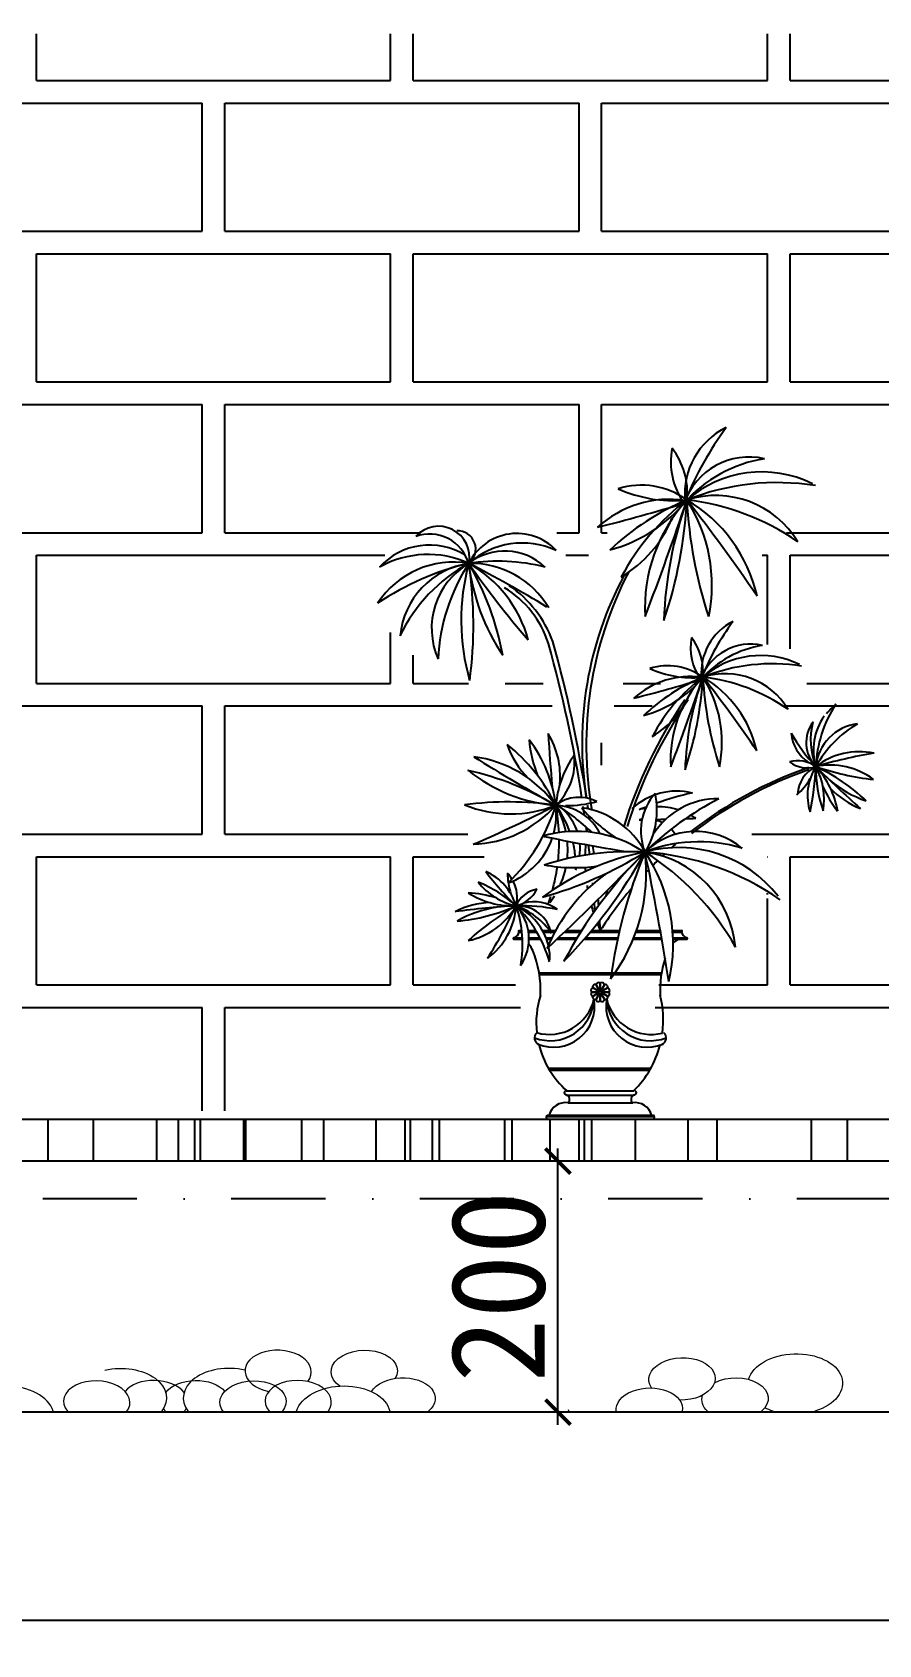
# Model space of a CAD drawing. Header units: millimetres. Extents: x 71641 to 191108, y -23091 to 29972.
# Drawn here: x 111321 to 111995, y -5192 to -3908 of the extents above; entities that cross this region are included whole.
import ezdxf

# ---------------------------------------------------------------- set-up
doc = ezdxf.new("R2010")
doc.units = ezdxf.units.MM
doc.linetypes.add('DASHDOT2', pattern=[0.5, 0.25, -0.125, 0, -0.125])
doc.layers.add('1', color=1, linetype='Continuous')
doc.layers.add('8', color=8, linetype='Continuous', lineweight=0)
doc.styles.add('30', font='SimSun.ttf', dxfattribs={"height": 75})
doc.dimstyles.new('30', dxfattribs={"dimscale": 0, "dimtxt": 90, "dimasz": 20, "dimexe": 20, "dimexo": 20, "dimgap": 10, "dimtad": 1, "dimdec": 0, "dimzin": 0, "dimdsep": 46, "dimtxsty": '30', "dimblk": 'ARCHTICK', "dimcen": 20, "dimdle": 10, "dimclrd": 8, "dimclre": 8, "dimclrt": 2, "dimadec": 0, "dimazin": 0, "dimtfac": 1, "dimtdec": 0, "dimtmove": 2, "dimatfit": 3, "dimldrblk": 'DOT', "dimfxl": 0, "dimtolj": 2, "dimtzin": 0, "dimlwd": -1, "dimarcsym": 0})

# ---------------------------------------------------------------- blocks, each defined once
blk = doc.blocks.new('reghw')
at = {"layer": '8'}
for p, q in [((4557.6, -968), (4533.1, -1002.1)), ((4533.1, -1002.1), (4536.8, -1021.6)), ((4549, -1003.3), (4544.1, -1021.6)), ((4534.1, -1045.4), (4648.4, -1045.4))]:
    blk.add_line(p, q, dxfattribs=at)
for points in [[(4546.4, -844.4), (4503.7, -832), (4544.7, -824.9), (4509, -805.4), (4530.4, -789.4), (4546.4, -792.9), (4558.9, -808.9), (4566, -828.4), (4553.6, -837.3)], [(4630.2, -816), (4648, -814.2), (4658.7, -821.3), (4633.7, -833.8), (4681.8, -835.5), (4631.9, -853.3), (4655.1, -867.5), (4644.4, -879.9)], [(4630.2, -823.1), (4619.5, -837.3), (4626.6, -848), (4626.6, -874.6), (4639.1, -894.1)], [(4616.8, -937.5), (4594.6, -946.7), (4573.2, -938.4), (4584.4, -931), (4553.7, -943), (4550, -910.7), (4559.3, -902.3), (4557.5, -947.6), (4518.5, -919), (4541.7, -887.6), (4536.1, -876.5), (4550, -872.8), (4516.6, -880.2), (4520.3, -850.6), (4554.7, -851.5), (4546.3, -857.1), (4544.5, -841.3), (4576, -842.3), (4608.5, -872.8), (4585.3, -856.1), (4613.1, -848.7), (4649.3, -858.9), (4646.5, -853.4), (4656.7, -846.9), (4663.2, -870), (4689.2, -866.3), (4724.4, -870.9), (4716.1, -886.6), (4777.3, -887.6), (4728.1, -880.2), (4714.2, -908.8), (4722.6, -931), (4755, -919), (4745.8, -915.3), (4744.8, -931), (4743, -938.4), (4729.1, -948.6), (4744.8, -932.8), (4760.6, -937.5), (4756.9, -951.3), (4723.5, -968.9)], [(4488.2, -880.7), (4492.2, -858.5), (4506.4, -860.6), (4504.4, -882.7), (4502.3, -890.8), (4516.5, -919), (4512.4, -888.8), (4496.3, -896.8), (4502.3, -910.9)], [(4566.4, -870.5), (4564.8, -881.3), (4550.8, -889)], [(4580.4, -901.4), (4599, -875.1), (4585, -878.2), (4603.7, -899.9), (4592.8, -930.9), (4577.3, -913.8), (4613, -923.1), (4622.3, -930.9)], [(4472, -959.3), (4445.7, -943.2), (4459.9, -931.1), (4457.8, -908.9), (4453.8, -892.8), (4478.1, -886.8), (4492.2, -912.9), (4486.2, -937.1), (4474, -910.9), (4465.9, -925), (4474, -939.1), (4480.1, -965.3), (4478.1, -971.4)], [(4676.7, -907.6), (4703.2, -889), (4692.3, -901.4), (4678.3, -903), (4676.7, -907.6), (4696.9, -930.9)], [(4650.3, -946.4), (4669, -926.2), (4683, -955.6), (4672.1, -983.5), (4689.2, -991.3), (4681.4, -978.9), (4670.5, -968), (4712.5, -963.4), (4714, -968), (4703.2, -982), (4714, -954.1), (4706.3, -943.3), (4692.3, -937.1), (4698.5, -923.1)], [(4500.3, -961.3), (4514.5, -935.1), (4506.4, -959.3), (4494.2, -947.2), (4510.4, -941.2), (4524.6, -959.3), (4502.3, -975.4), (4486.2, -945.2), (4500.3, -935.1)], [(4525.8, -938.7), (4519.7, -933.8), (4513.5, -939.9), (4519.7, -943.6), (4523.3, -938.7)], [(4454.8, -963.1), (4465.8, -946), (4462.1, -958.2), (4460.9, -968)], [(4768.4, -946.4), (4774.7, -943.3), (4784, -949.4), (4780.9, -954.1), (4774.7, -951)], [(4746.7, -980.4), (4760.7, -961.8), (4749.8, -980.4), (4756, -995.9), (4745.1, -994.4), (4743.6, -978.9)], [(4410.7, -981.4), (4418.1, -974.1), (4424.2, -980.2), (4419.3, -982.6), (4408.3, -981.4)], [(4492.7, -971.6), (4487.8, -964.3), (4482.9, -969.2), (4484.2, -974.1), (4489, -975.3), (4495.2, -975.3)], [(4523.3, -963.1), (4525.8, -968), (4523.3, -970.4), (4519.7, -970.4), (4519.7, -966.7)], [(4790.2, -974.2), (4796.4, -969.6), (4804.2, -977.3), (4770, -983.5), (4784, -972.7), (4788.6, -978.9), (4788.6, -986.6)], [(4459.7, -980.2), (4449.9, -986.3), (4457.2, -989.9), (4457.2, -983.8), (4464.6, -977.7)], [(4430.3, -1008.2), (4437.6, -997.2), (4427.8, -998.5), (4425.4, -1009.4), (4432.7, -1009.4)], [(4464.6, -1004.6), (4475.6, -1013.1), (4463.3, -1011.9), (4458.4, -1005.8), (4465.8, -1000.9)], [(4724.9, -997.5), (4717.1, -994.4), (4717.1, -1009.8), (4717.1, -1028.4), (4723.4, -1039.3)], [(4729.6, -1016), (4735.8, -1008.3), (4740.5, -1022.2), (4737.4, -1025.3), (4731.1, -1026.9), (4729.6, -1016)], [(4804.2, -1042.4), (4810.4, -1030), (4805.7, -1020.7), (4794.9, -1025.3), (4796.4, -1031.5), (4799.5, -1039.3)], [(4738.9, -1042.4), (4749.8, -1036.2), (4746.7, -1048.6), (4738.9, -1040.8)], [(4729.6, -1065.6), (4723.4, -1079.5), (4726.5, -1090.4), (4731.1, -1093.5), (4734.2, -1082.6), (4728, -1070.2)], [(4762.2, -1062.5), (4770, -1057.9), (4771.5, -1068.7), (4763.8, -1068.7), (4770, -1062.5)], [(4790.2, -1081.1), (4784, -1070.2), (4793.3, -1062.5), (4790.2, -1082.6)], [(4742, -1101.2), (4748.2, -1096.6), (4743.6, -1090.4), (4738.9, -1096.6), (4737.4, -1102.8), (4738.9, -1113.6)], [(4785.5, -1116.7), (4791.8, -1107.4), (4793.3, -1119.8), (4790.2, -1122.9), (4784, -1121.4)], [(4742, -1127.6), (4742, -1135.3), (4743.6, -1147.7), (4737.4, -1146.1), (4738.9, -1135.3), (4743.6, -1127.6)], [(4754.4, -1153.9), (4760.7, -1158.5), (4760.7, -1169.4), (4756, -1172.5), (4754.4, -1161.6), (4754.4, -1153.9)], [(4779.3, -1149.2), (4785.5, -1157), (4779.3, -1160.1), (4774.7, -1152.3)], [(4748.2, -1191), (4756, -1198.8), (4763.8, -1200.3), (4759.1, -1186.4), (4754.4, -1191), (4749.8, -1200.3), (4751.3, -1183.3)], [(4748.2, -1223.6), (4742, -1228.2), (4737.4, -1237.5), (4738.9, -1245.3), (4742, -1243.7), (4742, -1229.8), (4746.7, -1229.8)], [(4746.7, -1265.4), (4756, -1273.1), (4748.2, -1276.2), (4745.1, -1270), (4749.8, -1271.6)], [(4738.9, -1327.3), (4732.7, -1319.6), (4734.2, -1330.4), (4737.4, -1321.1), (4738.9, -1310.3)], [(4745.1, -1384.6), (4754.4, -1373.8), (4760.7, -1384.6), (4751.3, -1389.3), (4746.7, -1383.1), (4746.7, -1370.7)]]:
    blk.add_lwpolyline(points, dxfattribs=at)
at = {"layer": '8', "elevation": -342.9}
blk.add_lwpolyline([(4786.5, -979.5), (4763.2, -964.7), (4782.9, -945.7), (4792.8, -967.5), (4792.1, -973.1)], dxfattribs=at)
at = {"layer": '8'}
for centre, radius, start, end in [((4602.7, -1007.6), 78.3, 141.3645, 208.7965), ((4494.4, -999.1), 160.7, 343.2831, 17.1279)]:
    blk.add_arc(centre, radius, start, end, dxfattribs=at)
for points in [[(4533.1, -927.7), (4506.2, -976.5), (4463.3, -974.1), (4426.6, -1021.6)], [(4616.8, -937.5), (4622.4, -935.6), (4627, -933.8), (4630.7, -939.3), (4635.4, -935.6), (4640, -938.4), (4643.7, -935.6), (4647.4, -932.8)], [(4594.6, -957.8), (4602.9, -953.2), (4607.5, -956.9), (4616.8, -952.3), (4622.4, -955), (4631.7, -954.1), (4634.4, -954.1), (4643.7, -953.2), (4643.7, -948.6), (4645.6, -956.9)], [(4735.1, -960.4), (4724.3, -1032.1), (4753, -1164.6), (4738.7, -1308), (4760.2, -1422.6)], [(4590.8, -975.4), (4610.3, -979.1), (4616.8, -974.4), (4624.2, -979.1), (4631.7, -980), (4635.4, -974.4), (4640, -979.1), (4645.6, -983.7), (4647.4, -978.1), (4648.4, -973.5)], [(4592.7, -968.9), (4600.1, -967), (4607.5, -968), (4615, -965.2), (4619.6, -968.9), (4627.9, -966.1), (4635.4, -968.9), (4640.9, -965.2), (4646.5, -969.8)], [(4580.6, -991.1), (4606.6, -986.5), (4616.8, -991.1), (4627, -985.5), (4634.4, -992.9), (4638.2, -989.2), (4642.8, -987.4), (4646.5, -992), (4651.1, -988.3)], [(4553.7, -1013.3), (4565.8, -1008.6), (4575.1, -1014.2), (4583.4, -1006.8), (4591.8, -1013.3), (4602, -1007.7), (4612.2, -1016), (4626.1, -1007.7), (4636.3, -1017), (4638.2, -1006.8), (4644.6, -1012.3), (4648.4, -1012.3)], [(4553.7, -1022.5), (4567.7, -1023.4), (4572.3, -1017), (4583.4, -1025.3), (4587.1, -1019.7), (4600.1, -1025.3), (4606.6, -1021.6), (4617.7, -1026.2), (4631.7, -1022.5), (4637.2, -1026.2), (4642.8, -1023.4), (4645.6, -1018.8)], [(4535.2, -1038.2), (4544.5, -1034.5), (4553.7, -1038.2), (4557.5, -1034.5), (4565.8, -1038.2), (4573.2, -1034.5), (4581.6, -1041), (4589, -1036.4), (4610.3, -1041), (4635.4, -1037.3), (4642.8, -1038.2), (4646.5, -1042.8), (4648.4, -1035.4)], [(4546.3, -1030.8), (4551.9, -1029.9), (4557.5, -1032.7), (4563, -1029.9), (4566.7, -1034.5), (4576, -1031.7), (4579.7, -1035.4), (4587.1, -1032.7), (4591.8, -1035.4), (4599.2, -1031.7), (4606.6, -1034.5), (4617.7, -1031.7), (4625.2, -1035.4), (4632.6, -1030.8), (4640.9, -1036.4), (4645.6, -1029.9)]]:
    blk.add_spline(points, degree=3, dxfattribs=at)
at = {"layer": '8', "start_tangent": (0.072792, 0.997347), "end_tangent": (0.901154, 0.433499)}
blk.add_spline([(4757.6, -947.9), (4801.1, -994.4), (4785.5, -1098.1), (4812, -1178.7)], degree=3, dxfattribs=at)
blk = doc.blocks.new('_ARCHTICK')
at = {"color": 0, "linetype": 'ByBlock', "const_width": 0.15}
blk.add_lwpolyline([(-0.5, -0.5), (0.5, 0.5)], dxfattribs=at)
blk = doc.blocks.new('*D195')
at = {"color": 8}
blk.add_line((111739.7, -5017.1), (111739.7, -4797.1), dxfattribs=at)
at = {"color": 8, "lineweight": -2}
for p, q in [((111762.7, -4807.1), (111719.7, -4807.1)), ((111762.7, -5007.1), (111719.7, -5007.1))]:
    blk.add_line(p, q, dxfattribs=at)
at = {"layer": 'Defpoints', "color": 0}
for p in [(111739.7, -4807.1), (111782.7, -4807.1), (111782.7, -5007.1)]:
    blk.add_point(p, dxfattribs=at)
at = {"color": 8, "xscale": 20, "yscale": 20, "zscale": 20}
for p, rotation in [((111739.7, -4807.1), 90), ((111739.7, -5007.1), 270)]:
    blk.add_blockref('_ARCHTICK', p, dxfattribs=dict(at, rotation=rotation))
at = {"color": 2, "insert": (111692.2, -4907.1), "char_height": 75, "attachment_point": 5, "rotation": 90, "style": '30'}
blk.add_mtext('\\A2;200', dxfattribs=at)
blk = doc.blocks.new('_Dot')
at = {"color": 0, "linetype": 'ByBlock', "lineweight": -2}
blk.add_line((-0.5, 0), (-1, 0), dxfattribs=at)
at = {"color": 0, "linetype": 'ByBlock', "const_width": 0.5}
blk.add_lwpolyline([(-0.25, 0, 1), (0.25, 0, 1)], format="xyb", close=True, dxfattribs=at)
blk = doc.blocks.new('DOT')
at = {"color": 0, "linetype": 'ByBlock'}
blk.add_line((-0.5, 0), (-1, 0), dxfattribs=at)
at = {"color": 0, "linetype": 'ByBlock', "const_width": 0.5}
blk.add_lwpolyline([(-0.25, 0, 1), (0.25, 0, 1)], format="xyb", close=True, dxfattribs=at)
blk = doc.blocks.new('*D201')
at = {"color": 8, "lineweight": -2}
for p, q in [((108718.9, -5172.3), (108718.9, -5152.6)), ((112454.2, -5172.3), (112454.2, -5152.6))]:
    blk.add_line(p, q, dxfattribs=at)
at = {"color": 8}
blk.add_line((108708.9, -5172.6), (112464.2, -5172.6), dxfattribs=at)
at = {"layer": 'Defpoints', "color": 0}
for p in [(112454.2, -5172.6), (108718.9, -5192.3), (112454.2, -5192.3)]:
    blk.add_point(p, dxfattribs=at)
at = {"color": 8, "xscale": 20, "yscale": 20, "zscale": 20, "rotation": 180}
blk.add_blockref('_ARCHTICK', (108718.9, -5172.6), dxfattribs=at)
at = {"color": 8, "xscale": 20, "yscale": 20, "zscale": 20}
blk.add_blockref('_ARCHTICK', (112454.2, -5172.6), dxfattribs=at)
at = {"color": 2, "insert": (110586.6, -5125.1), "char_height": 75, "attachment_point": 5, "style": '30'}
blk.add_mtext('\\A2;3735', dxfattribs=at)

msp = doc.modelspace()

# ---------------------------------------------------------------- hatches: boundary and pattern name
h = msp.add_hatch()
h.set_pattern_fill('BRICKS', color=249, scale=600, style=0, pattern_type=2)
h.set_pattern_definition([(0, (-4175.64, 6613.09), (150, 120), [282, -18]), (0, (-4175.64, 6715.09), (150, 120), [282, -18]), (90, (-4175.64, 6613.09), (-150, 120), [102, -138]), (90, (-4193.64, 6613.09), (-150, 120), [102, -138])])
h.paths.add_polyline_path([(109793.4, -4774.1), (109793.4, -4739.4), (109712.2, -4711.5), (109668.8, -4711.5), (109656.4, -4708.4), (109647.1, -4692.9), (109634.7, -4683.6), (109634.7, -3909.5), (112179.8, -3909.5), (112130.2, -4021), (112086.8, -4151), (112040.3, -4417.3), (111993.8, -4782.7), (111817.2, -4764.1), (111817.2, -4733.2), (111817.2, -4711.5), (111817.2, -4671.2), (111842, -4631), (111851.3, -4615.5), (111873, -4637.2), (111888.5, -4627.9), (111907.1, -4593.8), (111897.8, -4593.8), (111916.4, -4603.1), (111919.5, -4575.2), (111904, -4562.9), (111879.2, -4522.6), (111894.7, -4519.5), (111919.5, -4513.3), (111935, -4538.1), (111966, -4531.9), (111981.4, -4516.4), (111993.8, -4482.4), (111987.6, -4451.4), (111972.2, -4445.2), (111928.8, -4451.4), (111922.6, -4482.4), (111910.2, -4488.5), (111876.1, -4476.2), (111919.5, -4445.2), (111938.1, -4426.6), (111938.1, -4401.8), (111888.5, -4392.6), (111885.4, -4383.3), (111835.8, -4395.6), (111817.2, -4435.9), (111804.8, -4479.3), (111767.6, -4494.7), (111783.1, -4448.3), (111801.7, -4401.8), (111804.8, -4355.4), (111829.6, -4361.6), (111854.4, -4380.2), (111891.6, -4336.8), (111916.4, -4308.9), (111931.9, -4302.8), (111935, -4262.5), (111919.5, -4247), (111891.6, -4231.5), (111854.4, -4231.5), (111823.4, -4247), (111786.2, -4290.4), (111773.8, -4318.2), (111745.9, -4336.8), (111745.9, -4343), (111745.9, -4312), (111721.1, -4293.5), (111671.6, -4299.7), (111653, -4299.7), (111603.4, -4315.1), (111594.1, -4374), (111631.3, -4411.1), (111690.2, -4435.9), (111718, -4401.8), (111736.6, -4448.3), (111721.1, -4463.8), (111684, -4470), (111659.2, -4482.4), (111662.3, -4513.3), (111668.5, -4550.5), (111680.9, -4550.5), (111680.9, -4575.2), (111668.5, -4590.7), (111656.1, -4624.8), (111671.6, -4652.7), (111705.6, -4665), (111711.8, -4692.9), (111718, -4717.7), (111724.2, -4767.2), (110543.6, -4767.2), (110543.6, -4655.8), (110543.6, -4600), (110543.6, -4497.8), (110543.6, -4423.5), (110543.6, -4404.9), (110521.9, -4404.9), (110521.9, -4370.9), (110475.4, -4352.3), (110475.4, -4315.1), (110472.3, -4299.7), (110459.9, -4290.4), (110288.3, -4246.8), (110136.4, -4184.8), (110015.6, -4101.2), (109894.7, -4005.2), (109869.9, -3968.1), (109835.8, -3971.2), (109838.9, -3992.9), (109845.1, -4054.8), (109863.7, -4101.2), (109873, -4150.8), (109894.4, -4271), (109900.8, -4378.7), (109891.6, -4460.4), (109891.6, -4587.4), (109863.7, -4708.1), (109835.8, -4736), (109838.2, -4774.1)])

# ---------------------------------------------------------------- linework, layer by layer
at = {"color": 1}
for p, q in [((112455.2, -4774.1), (108718.9, -4774.1)), ((112455.2, -4807.1), (108718.9, -4807.1))]:
    msp.add_line(p, q, dxfattribs=at)
at = {"color": 191}
for p, q in [((111333.4, -4774.1), (111333.4, -4807.1)), ((111369.5, -4774.1), (111369.5, -4807.1)), ((111420, -4774.1), (111420, -4807.1)), ((111437.4, -4774.1), (111437.4, -4807.1)), ((111450.4, -4774.1), (111450.4, -4807.1)), ((111450.4, -4774.1), (111450.4, -4807.1)), ((111454.7, -4774.1), (111454.7, -4807.1))]:
    msp.add_line(p, q, dxfattribs=at)
at = {"color": 191, "linetype": 'DASHDOT2', "ltscale": 300}
msp.add_line((112455.2, -4837.1), (108718.9, -4837.1), dxfattribs=at)
at = {"color": 0}
msp.add_line((112455.2, -5007.1), (108718.9, -5007.1), dxfattribs=at)
at = {"layer": '1', "color": 6}
for p, q in [((111704.6, -4629.3), (111711.4, -4629.3)), ((111704.6, -4630.5), (111711.4, -4630.5)), ((111708.7, -4623.6), (111710.9, -4623.6)), ((111708.8, -4624.8), (111711, -4624.8)), ((111716.1, -4623.6), (111722.2, -4623.6)), ((111716.3, -4624.8), (111722.9, -4624.8)), ((111716.6, -4629.3), (111725.4, -4629.3)), ((111716.6, -4630.5), (111726.1, -4630.5)), ((111727.6, -4623.6), (111732.9, -4623.6)), ((111728.2, -4624.8), (111733.8, -4624.8)), ((111730.2, -4629.3), (111735, -4629.3)), ((111730.7, -4630.5), (111734.4, -4630.5)), ((111733.9, -4623.6), (111737.9, -4623.6)), ((111734.2, -4624.8), (111737.3, -4624.8)), ((111738.8, -4630.5), (111754.3, -4630.5)), ((111740.1, -4629.3), (111755, -4629.3)), ((111744.8, -4624.8), (111757.8, -4624.8)), ((111746, -4623.6), (111758.5, -4623.6)), ((111760.6, -4630.5), (111787.1, -4630.5)), ((111761.7, -4629.3), (111787.4, -4629.3)), ((111765.4, -4624.8), (111788.4, -4624.8)), ((111766.5, -4623.6), (111788.7, -4623.6)), ((111799.7, -4630.5), (111822.5, -4630.5)), ((111800.2, -4629.3), (111822.3, -4629.3)), ((111801.9, -4624.8), (111821.5, -4624.8)), ((111802.3, -4623.6), (111821.3, -4623.6)), ((111830.9, -4623.6), (111838.2, -4623.6)), ((111831, -4624.8), (111838.1, -4624.8)), ((111831.3, -4629.3), (111842.2, -4629.3)), ((111831.3, -4630.5), (111842.2, -4630.5)), ((111724.7, -4657.2), (111822.2, -4657.2)), ((111725.1, -4658.7), (111821.7, -4658.7)), ((111771.9, -4672.6), (111766.8, -4672.6)), ((111766.8, -4672.6), (111771.9, -4672.6)), ((111771.9, -4672.6), (111766.8, -4672.6)), ((111766.8, -4672.6), (111771.9, -4672.6)), ((111772.1, -4671.8), (111767.7, -4669.3)), ((111767.7, -4669.3), (111772.1, -4671.8)), ((111772.1, -4671.8), (111767.7, -4669.3)), ((111767.7, -4669.3), (111772.1, -4671.8)), ((111772.1, -4673.3), (111767.7, -4675.9)), ((111767.7, -4675.9), (111772.1, -4673.3)), ((111772.1, -4673.3), (111767.7, -4675.9)), ((111767.7, -4675.9), (111772.1, -4673.3)), ((111772.6, -4671.3), (111770.1, -4666.9)), ((111770.1, -4666.9), (111772.6, -4671.3)), ((111772.6, -4671.3), (111770.1, -4666.9)), ((111770.1, -4666.9), (111772.6, -4671.3)), ((111773.4, -4671.1), (111773.4, -4666)), ((111773.4, -4666), (111773.4, -4671.1)), ((111773.4, -4671.1), (111773.4, -4666)), ((111773.4, -4666), (111773.4, -4671.1)), ((111774.1, -4671.3), (111776.7, -4666.9)), ((111776.7, -4666.9), (111774.1, -4671.3)), ((111774.1, -4671.3), (111776.7, -4666.9)), ((111776.7, -4666.9), (111774.1, -4671.3)), ((111774.7, -4671.8), (111779.1, -4669.3)), ((111779.1, -4669.3), (111774.7, -4671.8)), ((111774.7, -4671.8), (111779.1, -4669.3)), ((111779.1, -4669.3), (111774.7, -4671.8)), ((111774.7, -4673.3), (111779.1, -4675.9)), ((111779.1, -4675.9), (111774.7, -4673.3)), ((111774.7, -4673.3), (111779.1, -4675.9)), ((111779.1, -4675.9), (111774.7, -4673.3)), ((111774.9, -4672.6), (111779.9, -4672.6)), ((111779.9, -4672.6), (111774.9, -4672.6)), ((111774.9, -4672.6), (111779.9, -4672.6)), ((111779.9, -4672.6), (111774.9, -4672.6)), ((111772.6, -4673.9), (111770.1, -4678.3)), ((111770.1, -4678.3), (111772.6, -4673.9)), ((111772.6, -4673.9), (111770.1, -4678.3)), ((111770.1, -4678.3), (111772.6, -4673.9)), ((111773.4, -4674.1), (111773.4, -4679.1)), ((111773.4, -4679.1), (111773.4, -4674.1)), ((111773.4, -4674.1), (111773.4, -4679.1)), ((111773.4, -4679.1), (111773.4, -4674.1)), ((111774.1, -4673.9), (111776.7, -4678.3)), ((111776.7, -4678.3), (111774.1, -4673.9)), ((111774.1, -4673.9), (111776.7, -4678.3)), ((111776.7, -4678.3), (111774.1, -4673.9)), ((111732.1, -4733.2), (111813.7, -4733.2)), ((111733, -4734.7), (111812.8, -4734.7)), ((111746.3, -4751.1), (111800.2, -4751.1)), ((111746.6, -4754.6), (111800.2, -4754.6)), ((111747.7, -4760.8), (111799.2, -4760.8)), ((111489.3, -4774.1), (111489.3, -4807.1)), ((111490.8, -4774.1), (111490.8, -4807.1)), ((111535.5, -4774.1), (111535.5, -4807.1)), ((111552.9, -4774.1), (111552.9, -4807.1)), ((111594.7, -4774.1), (111594.7, -4807.1)), ((111617.8, -4774.1), (111617.8, -4807.1)), ((111622.1, -4774.1), (111622.1, -4807.1)), ((111622.1, -4774.1), (111622.1, -4807.1)), ((111639.5, -4774.1), (111639.5, -4807.1)), ((111639.5, -4774.1), (111639.5, -4807.1)), ((111645.2, -4774.1), (111645.2, -4807.1)), ((111697.2, -4774.1), (111697.2, -4807.1)), ((111703, -4774.1), (111703, -4807.1)), ((111730.5, -4771.6), (111816.4, -4771.6)), ((111730.9, -4773.9), (111816, -4773.9)), ((111731, -4770.6), (111815.9, -4770.6)), ((111733.3, -4774.1), (111733.3, -4807.1)), ((111756.4, -4774.1), (111756.4, -4807.1)), ((111760.7, -4774.1), (111760.7, -4807.1)), ((111766.5, -4774.1), (111766.5, -4807.1)), ((111801.2, -4774.1), (111801.2, -4807.1)), ((111843, -4774.1), (111843, -4807.1)), ((111866.1, -4774.1), (111866.1, -4807.1)), ((111941.2, -4774.1), (111941.2, -4807.1)), ((111970.1, -4774.1), (111970.1, -4807.1))]:
    msp.add_line(p, q, dxfattribs=at)
for radius in [1.49, 1.14]:
    msp.add_circle((111773.4, -4672.6), radius, dxfattribs=at)
for centre, radius, start, end in [((111899.8, -4276.1), 59.2, 116.3434, 184.9429), ((112102.2, -4390), 283, 143.875, 157.358), ((111884.7, -4250.6), 55.2, 168.5114, 216.2404), ((111785.2, -4274.9), 57.5, 354.1999, 37.8693), ((111891.8, -4301.1), 54.6, 76.9068, 160.8892), ((111920.5, -4353.2), 106.5, 98.8223, 138.9737), ((111902.1, -4349.1), 90.7, 63.7285, 131.3245), ((111806.1, -4331), 62, 54.1973, 107.3956), ((111832.2, -4171.9), 109.4, 245.963, 274.5586), ((111914.1, -4460.1), 193.2, 80.889, 111.7839), ((111829, -4366.7), 86.5, 82.0088, 132.0369), ((111423.7, -2917.5), 1427.9, 284.0803, 286.9578), ((111917, -4462.7), 196.6, 112.3052, 133.7393), ((111749.5, -4204.8), 120, 285.2829, 320.7617), ((111951.1, -4426.4), 181.7, 126.7185, 152.3514), ((111935.4, -4366.5), 126.5, 137.3111, 183.2295), ((109793.8, -3598.5), 2159.2, 338.9612, 341.5793), ((112135.8, -4386.8), 311.9, 160.1217, 178.1562), ((111479.3, -4260.9), 363.7, 341.4132, 356.8647), ((111865.6, -4353), 75.8, 30.9183, 107.7812), ((112197.4, -4262.7), 355.5, 182.9087, 198.1795), ((110667.2, -5197.6), 1490.5, 34.3192, 37.9581), ((111782.5, -4383.1), 118.6, 12.6248, 59.6526), ((111737.2, -4348.4), 125.1, 348.358, 32.7302), ((111820.5, -4472.6), 193.1, 55.2171, 83.4824), ((111740.7, -4258.6), 97, 300.6169, 337.9687), ((111644.7, -4326.2), 24.5, 348.1454, 137.9612), ((111637.5, -4340.3), 32.4, 16.2187, 109.8878), ((111659.7, -4319.8), 14.5, 308.2287, 92.5549), ((111707.1, -4350.3), 42.9, 43.3952, 153.5334), ((111637.5, -4370.5), 53.9, 58.3889, 137.6839), ((111636.1, -4402.1), 78, 65.2708, 119.4972), ((111711.3, -4378.9), 63.9, 65.0857, 131.8429), ((111697.3, -4367.8), 46.4, 46.3528, 128.0664), ((111656.6, -4402.3), 72.1, 80.3577, 146.9891), ((111720, -4546.9), 221.7, 103.3831, 123.9637), ((111678.1, -4395), 64.4, 98.366, 174.602), ((111730, -4444.3), 128.6, 118.4643, 154.5037), ((111699.1, -4383), 60, 120.4095, 204.0335), ((111795.7, -4413.9), 151.5, 146.9182, 177.5248), ((111838.5, -4376.5), 175.8, 165.0828, 195.8274), ((111691.6, -4485.3), 155.8, 75.9616, 98.4575), ((111670.2, -4403.3), 72.1, 30.4805, 91.2242), ((111619.5, -4418.2), 100, 15.149, 60.4914), ((111204.4, -5234.8), 1015.9, 58.7829, 62.801), ((112254.5, -3925.3), 712.7, 214.7214, 220.9189), ((111469.1, -4446.5), 230.5, 10.5281, 29.9997), ((111833.7, -4311.9), 166.1, 186.6978, 213.83), ((111343.9, -4380.4), 328.5, 352.3021, 8.6081), ((112061.6, -4476.2), 299.4, 152.5995, 189.8855), ((111656.5, -4418.7), 79.2, 17.3598, 59.0989), ((111649.4, -4424.8), 91.7, 19.9582, 55.774), ((112042.6, -4474.3), 283.7, 151.9099, 188.9547), ((111899.3, -4418.3), 45.5, 116.3434, 184.9429), ((112054.9, -4505.8), 217.7, 143.875, 157.358), ((111887.6, -4398.6), 42.4, 168.5114, 216.2404), ((111811.1, -4417.3), 44.2, 354.1999, 37.8693), ((110680.8, -4688.2), 1091.4, 8.9791, 15.5791), ((110683.8, -4684.5), 1091.4, 8.7551, 15.4685), ((111893.1, -4437.5), 42, 76.9068, 160.8892), ((111915.2, -4477.5), 81.9, 98.8223, 138.9737), ((111827.2, -4460.5), 47.7, 54.1973, 107.3956), ((111847.2, -4338.1), 84.2, 245.963, 274.5586), ((111901, -4474.4), 69.8, 63.7285, 131.3245), ((111910.2, -4559.8), 148.6, 80.889, 111.7839), ((111844.7, -4487.9), 66.5, 82.0088, 132.0369), ((111533, -3373.1), 1098.4, 284.0803, 286.9578), ((111912.5, -4561.8), 151.3, 112.3052, 133.7393), ((111783.6, -4363.4), 92.3, 285.2829, 320.7617), ((111938.7, -4533.9), 139.8, 126.7185, 152.3514), ((111926.6, -4487.8), 97.3, 137.3111, 183.2295), ((110279.2, -3897), 1661, 338.9612, 341.5793), ((112080.7, -4503.4), 239.9, 160.1217, 178.1562), ((111575.7, -4406.5), 279.8, 341.4132, 356.8647), ((111872.9, -4477.4), 58.3, 30.9183, 107.7812), ((110951.1, -5127), 1146.6, 34.3192, 37.9581), ((112128.2, -4407.9), 273.4, 182.9087, 198.1795), ((111774.1, -4473.8), 96.2, 348.358, 32.7302), ((111809, -4500.5), 91.2, 12.6248, 59.6526), ((111838.2, -4569.4), 148.5, 55.2171, 83.4824), ((112145, -4648.9), 369.1, 145.5318, 162.9489), ((112147.7, -4648.9), 369.1, 145.5318, 162.9489), ((111776.8, -4404.8), 74.6, 300.6169, 337.9687), ((111990, -4479.8), 46.9, 145.0877, 196.5212), ((112042, -4496.6), 97, 146.7804, 177.9094), ((111989.7, -4478.3), 45.2, 129.5612, 143.0619), ((111675, -4501.2), 66.5, 355.1133, 31.1759), ((112828.6, -4405.1), 1098.4, 183.2193, 185.4408), ((112047.7, -4396.5), 140.9, 209.7038, 223.2479), ((111957.5, -4463.2), 32.3, 185.5321, 235.792), ((111964.5, -4474), 27.2, 142.7395, 224.4755), ((111998.2, -4471.9), 57.3, 165.3932, 201.7123), ((111982.7, -4496.5), 37.8, 96.7568, 174.7938), ((112024.9, -4537.5), 91.4, 120.6705, 150.8801), ((111612.2, -4584.8), 139.8, 25.8575, 51.4903), ((111769.4, -4450.2), 74.6, 199.7559, 224.3121), ((111631, -4537), 107.8, 7.033, 37.2897), ((111808.7, -4464.7), 92.2, 184.3931, 202.9558), ((111659.7, -4581.6), 97.3, 36.4501, 82.3684), ((112550.4, -3075.1), 1661, 238.1002, 240.7183), ((111820.4, -4531.2), 82.7, 144.9726, 174.8982), ((111705.3, -4489.1), 47.7, 313.3362, 6.5346), ((111930.6, -4512.9), 24.5, 53.9331, 105.5726), ((111938.2, -4471.3), 22.8, 231.8351, 287.6707), ((111956.3, -4516.5), 25.9, 115.603, 176.743), ((111980.9, -4516), 42.5, 147.3917, 198.0421), ((111690.5, -4478.9), 255, 348.6267, 356.8072), ((112050.2, -4845.2), 367.5, 99.2221, 106.629), ((111956.6, -4549.3), 57.4, 53.2189, 101.5736), ((112039.7, -4468.8), 97.7, 194.3184, 194.4266), ((112004.7, -4465), 66, 205.1145, 205.2553), ((112510.7, -3924.4), 802.1, 225.1463, 228.6329), ((111895.2, -4539.5), 68.1, 9.1699, 42.9888), ((111896.8, -4519.1), 54.8, 350.2859, 28.395), ((112048.4, -4494.1), 103.4, 179.3908, 199.2901), ((111979.5, -4537.1), 55.9, 77.7636, 127.9896), ((112019.2, -4270.4), 234.7, 251.5837, 263.0763), ((111883.2, -4627.2), 147.7, 46.3653, 65.2138), ((111615.3, -4730.1), 239.9, 59.2607, 77.2952), ((111748.8, -4395.1), 129.2, 231.3555, 265.2003), ((112044.4, -4799.3), 323, 108.9791, 127.9859), ((112044.9, -4800.9), 323, 108.9791, 127.9859), ((111893.6, -4474.7), 54.6, 311.7957, 329.3796), ((112016.5, -4430.9), 94.8, 230.3957, 250.642), ((111756.7, -4548.5), 31, 63.1532, 127.194), ((111834.2, -4564.7), 52.1, 76.1264, 133.2452), ((111850.4, -4544.2), 44.7, 138.2659, 202.3068), ((111754.8, -4527.8), 63.7, 328.4517, 12.121), ((111975.9, -4730.3), 237.6, 117.0491, 134.6139), ((111867.1, -4579.5), 60.9, 89.2361, 148.1346), ((111906.8, -4776.6), 269.4, 102.8903, 109.1935), ((112039.7, -4468.8), 97.7, 204.3261, 217.7146), ((112004.7, -4465), 66, 223.149, 248.5469), ((111700.2, -4794.6), 273.4, 82.0477, 97.3185), ((111702.1, -4434.5), 96.2, 247.497, 291.8692), ((111215.7, -3503.1), 1146.6, 293.4582, 297.0971), ((111669.3, -4463.7), 91.2, 271.7637, 318.7916), ((111596.3, -4479.5), 148.5, 314.3561, 342.6214), ((111680.1, -4530.9), 58.3, 344.6698, 6.9201), ((111672, -4572.3), 81.9, 19.6966, 38.1127), ((111715.4, -4558.2), 42, 18.8729, 60.0282), ((111677.7, -4559), 69.8, 11.6214, 30.4635), ((111675, -4501.2), 66.5, 341.1477, 341.5885), ((111617.8, -4704.2), 217.7, 46.8623, 56.497), ((111736.7, -4564.7), 40.8, 26.4079, 88.2209), ((111592.1, -4552), 148.6, 2.4726, 10.9229), ((111745.5, -4424.1), 100, 270.0569, 284.6413), ((111851.2, -4447.6), 121.2, 220.2148, 237.7986), ((111748.7, -4593.8), 68.7, 28.449, 81.6473), ((110680.8, -4688.2), 1091.4, 8.2382, 8.616), ((110683.8, -4684.5), 1091.4, 8.3079, 8.4654), ((110683.8, -4684.5), 1091.4, 7.8596, 8.017), ((111906.8, -4776.6), 269.4, 110.922, 112.3386), ((111820, -4577.3), 52.2, 100.9095, 107.3799), ((111820, -4577.3), 52.2, 72.5291, 91.7439), ((111820, -4577.3), 52.2, 55.6706, 60.6695), ((111754.3, -4640.4), 95.8, 56.2605, 106.2887), ((110680.8, -4688.2), 1091.4, 7.5429, 7.7334), ((111901.3, -4566.4), 140.1, 170.1038, 171.2098), ((111901.3, -4566.4), 140.1, 166.2533, 167.1187), ((110683.8, -4684.5), 1091.4, 7.3273, 7.3488), ((111810.2, -4562.3), 27.6, 97.1084, 102.2832), ((111772.7, -2474.8), 2060.8, 270.8797, 270.945), ((111849.4, -4602.4), 57.7, 50.0839, 134.4079), ((111810.2, -4562.3), 27.6, 63.7005, 73.7946), ((111772.7, -2474.8), 2060.8, 271.2592, 271.4616), ((111810.2, -4562.3), 27.6, 34.4168, 45.1887), ((111772.7, -2474.8), 2060.8, 271.9115, 272.1327), ((111680.1, -4530.9), 58.3, 290.0573, 340.8378), ((112047.3, -2999.5), 1581.6, 258.332, 260.7927), ((111592.1, -4552), 148.6, 353.7795, 0.3403), ((111677.7, -4559), 69.8, 354.0101, 5.4419), ((111672, -4572.3), 81.9, 5.213, 13.4877), ((111715.4, -4558.2), 42, 351.7264, 5.3128), ((111901.3, -4566.4), 140.1, 175.3845, 178.8254), ((110680.8, -4688.2), 1091.4, 6.5914, 6.9824), ((110683.8, -4684.5), 1091.4, 6.4199, 6.7536), ((111852.1, -4670.9), 118, 73.074, 113.2255), ((111835.7, -4658), 100.5, 37.9802, 105.5762), ((112044.4, -4799.3), 323, 130.679, 131.5663), ((111640.5, -4289.4), 319.7, 285.759, 301.8144), ((111847.3, -4758.7), 201.3, 100.9702, 126.6031), ((111796, -4778.6), 217.8, 86.5569, 107.9911), ((110093.4, -2894.6), 2391.8, 313.213, 315.8311), ((111456.3, -4366.5), 402.8, 315.665, 331.1164), ((112050.7, -4808.1), 345.5, 134.3735, 152.4079), ((112171.9, -4714), 393.7, 157.1605, 172.4312), ((111671.5, -4578), 138.5, 322.6097, 6.9819), ((112241.6, -4685.8), 472.3, 164.4885, 164.6752), ((110195.3, -4910.3), 1651, 8.571, 12.2099), ((111694.9, -4742), 213.9, 29.4688, 57.7341), ((111700, -4634.4), 131.4, 346.8765, 33.9043), ((111797.4, -4644.3), 84, 5.1701, 82.0329), ((111794.2, -4774.6), 214, 55.1407, 86.0356), ((112044.4, -4799.3), 323, 134.2317, 135.165), ((112044.4, -4799.3), 323, 132.9088, 133.3026), ((111665.4, -4615.7), 42.5, 16.0206, 66.6711), ((111885.2, -4422.3), 255, 217.2556, 225.4361), ((111676.5, -4598.5), 30.9, 30.766, 41.8573), ((111754.1, -4577.4), 54.6, 180.4247, 198.0086), ((111752.8, -4440.6), 132.9, 259.5346, 278.0851), ((111860.5, -4691.4), 140.1, 125.8287, 157.4812), ((111592.1, -4552), 148.6, 344.5851, 351.9137), ((111677.7, -4559), 69.8, 335.7895, 348.0708), ((111715.4, -4558.2), 42, 336.0458, 338.5196), ((111672, -4572.3), 81.9, 357.9612, 359.1276), ((111901.3, -4566.4), 140.1, 182.8351, 184.1901), ((110680.8, -4688.2), 1091.4, 5.9807, 6.064), ((110683.8, -4684.5), 1091.4, 5.8582, 5.8885), ((112044.4, -4799.3), 323, 136.027, 136.5228), ((111704.5, -4535.9), 68.1, 237.7988, 271.6177), ((111661.9, -4691), 97.7, 72.9551, 86.3436), ((111637.2, -4680.8), 103.4, 48.0198, 67.919), ((111718.7, -4550.6), 54.8, 218.9149, 257.0239), ((111681.3, -4596.9), 25.9, 344.232, 29.5438), ((111700.9, -4580), 24.5, 282.5621, 334.2016), ((111727.2, -4613.1), 22.8, 100.464, 156.2997), ((111592.1, -4552), 148.6, 340.0279, 342.6202), ((111677.7, -4559), 69.8, 322.8675, 328.0826), ((111901.3, -4566.4), 140.1, 188.7931, 189.9244), ((110680.8, -4688.2), 1091.4, 5.3369, 5.3938), ((110683.8, -4684.5), 1091.4, 5.2812, 5.2878), ((112044.4, -4799.3), 323, 139.7274, 147.0409), ((112241.6, -4685.8), 472.3, 168.5116, 169.0371), ((111687.9, -4667.3), 66, 91.7779, 117.1759), ((111759.2, -5404.2), 802.1, 93.7753, 97.2619), ((111646.6, -4468.9), 147.7, 274.9942, 293.8428), ((111705.8, -4698.7), 94.8, 99.0247, 119.2709), ((111656.5, -4575.4), 57.4, 281.8478, 330.2025), ((111824.4, -4806.7), 234.7, 120.2126, 131.7053), ((111372.5, -4450.1), 367.5, 327.851, 335.2579), ((111650.5, -4600.7), 55.9, 306.3925, 356.6186), ((111687.9, -4667.3), 66, 73.7434, 73.8842), ((111661.9, -4691), 97.7, 62.9473, 63.0556), ((111707.8, -4631.2), 27.2, 11.3685, 93.1045), ((111686.5, -4646.5), 46.9, 13.7167, 65.1502), ((111687, -4657.8), 57.3, 34.0222, 70.3413), ((111710.9, -4744.8), 140.9, 78.3328, 91.8769), ((111678.8, -4630), 37.8, 325.3857, 43.4228), ((111639.5, -4674.4), 97, 15.4093, 46.5383), ((111620.2, -4634.5), 91.4, 349.2995, 19.5091), ((111720.5, -4633), 32.3, 54.161, 104.4209), ((111901.3, -4566.4), 140.1, 195.5576, 197.884), ((110680.8, -4688.2), 1091.4, 4.2311, 4.5507), ((110683.8, -4684.5), 1091.4, 4.25, 4.5122), ((111901.3, -4566.4), 140.1, 201.5979, 204.1034), ((110683.8, -4684.5), 1091.4, 3.1996, 3.6226), ((111704.6, -4629.9), 0.59, 90, 270), ((111703.1, -4623.6), 5.86, 285.1811, 348.0681), ((111708.8, -4624.2), 0.624, 105.7937, 266.9162), ((111704.5, -4645.4), 16.2, 64.5195, 67.3037), ((111704.5, -4645.4), 16.2, 21.2968, 42.6748), ((111842.4, -4645.4), 16.2, 112.6963, 132.9665), ((111843.8, -4623.6), 5.86, 191.9319, 254.8189), ((111838, -4624.2), 0.624, 273.0838, 74.2063), ((111842.2, -4629.9), 0.59, 270, 90), ((111643.6, -4671.1), 82.3, 357.0892, 22.6065), ((111688.1, -4645.7), 45.2, 358.1902, 11.6908), ((111903.3, -4671.1), 82.3, 161.9861, 182.9108), ((111773.4, -4672.6), 7.63, 159.8335, 169.4619), ((111767.1, -4671.3), 1.28, 172.8768, 254.7807), ((111767.3, -4673.9), 1.4, 108.5818, 179.1295), ((111767.4, -4670.7), 1.4, 78.5818, 149.1295), ((111768.6, -4668.4), 1.28, 142.8768, 224.7807), ((111773.4, -4672.6), 7.63, 129.8335, 139.4619), ((111769.2, -4667.9), 1.4, 48.5818, 119.1295), ((111771.3, -4666.6), 1.28, 112.8768, 194.7807), ((111773.4, -4672.6), 7.63, 99.8335, 109.4619), ((111772, -4666.4), 1.4, 18.5818, 89.1295), ((111774.6, -4666.3), 1.28, 82.8768, 164.7807), ((111773.4, -4672.6), 7.63, 69.8335, 79.4619), ((111775.3, -4666.6), 1.4, 348.5818, 59.1295), ((111777.6, -4667.8), 1.28, 52.8768, 134.7807), ((111773.4, -4672.6), 7.63, 39.8335, 49.4619), ((111778, -4668.4), 1.4, 318.5818, 29.1295), ((111779.4, -4670.5), 1.28, 22.8768, 104.7807), ((111779.5, -4671.2), 1.4, 288.5818, 359.1295), ((111779.6, -4673.8), 1.28, 352.8768, 74.7807), ((111773.4, -4672.6), 7.63, 9.8335, 19.4619), ((111733.6, -4676.4), 34.9, 248.8026, 356.7236), ((111794.5, -4697.1), 72.1, 162.3563, 186.2641), ((111732.9, -4669.8), 36.5, 253.9422, 346.4999), ((111736.3, -4683.9), 32.6, 247.404, 9.7084), ((111773.4, -4672.6), 7.63, 189.8335, 199.4619), ((111767.4, -4674.6), 1.28, 202.8768, 284.7807), ((111768.7, -4676.8), 1.4, 138.5818, 209.1295), ((111773.4, -4672.6), 7.63, 219.8335, 229.4619), ((111769.2, -4677.3), 1.28, 232.8768, 314.7807), ((111771.5, -4678.5), 1.4, 168.5818, 239.1295), ((111773.4, -4672.6), 7.63, 249.8335, 259.4619), ((111772.1, -4678.8), 1.28, 262.8768, 344.7807), ((111774.7, -4678.7), 1.4, 198.5818, 269.1295), ((111773.4, -4672.6), 7.63, 279.8335, 289.4619), ((111775.4, -4678.6), 1.28, 292.8768, 14.7807), ((111777.6, -4677.2), 1.4, 228.5818, 299.1295), ((111810.6, -4683.9), 32.6, 170.2916, 292.596), ((111773.4, -4672.6), 7.63, 309.8335, 319.4619), ((111814, -4669.8), 36.5, 193.5001, 284.1402), ((111813.3, -4676.4), 34.9, 183.2764, 291.1974), ((111779.3, -4674.5), 1.4, 258.5818, 329.1295), ((111778.2, -4676.8), 1.28, 322.8768, 44.7807), ((111773.4, -4672.6), 7.63, 339.8335, 349.4619), ((111744.3, -4694.8), 79.3, 352.4501, 14.3388), ((111726.4, -4709.1), 5.47, 130.6145, 249.3941), ((111820.5, -4709.1), 5.47, 290.6059, 49.3855), ((111794.5, -4697.1), 72.1, 193.7444, 228.4993), ((111744.3, -4694.8), 79.3, 314.8056, 345.4833), ((111745.7, -4774.1), 13.5, 81.5473, 164.9369), ((111746.5, -4752.8), 1.74, 83.3605, 281.3383), ((111745.4, -4758), 3.63, 309.8027, 75.2971), ((111801.5, -4758), 3.63, 104.7029, 230.1973), ((111801.2, -4774.1), 13.5, 15.0631, 98.4527), ((111800.4, -4752.8), 1.74, 258.6617, 96.6395), ((111733.1, -4772.3), 2.77, 142.0108, 215.7347), ((111813.7, -4772.3), 2.77, 324.2653, 37.9892)]:
    msp.add_arc(centre, radius, start, end, dxfattribs=at)
at = {"layer": '8', "color": 11, "extrusion": (0, 0, -1)}
for centre, major_axis, start_param, end_param in [((111585.4, -4974.6), (26.4, 0.8), 2.419746, 6.671732), ((111838.5, -4980.6), (26.4, 0.8), 2.748562, 7.945945), ((111928.6, -4984.7), (37.7, 1.1), 3.340932, 7.444953), ((111390.3, -4996.3), (37.7, 1.1), 4.425114, 6.761776), ((111450.9, -4998.7), (26.4, 0.8), 3.634393, 5.82783), ((111496.9, -4999), (26.4, 0.8), 2.686237, 6.784982), ((111615.6, -4996.6), (26.4, 0.8), 3.549729, 6.944053), ((111880.7, -4996.6), (26.4, 0.8), 4.063535, 6.944054), ((111568.4, -5010.3), (37.7, 1.1), 3.354626, 6.164814), ((111812.4, -5004.7), (26.4, 0.8), 3.08808, 6.43136), ((111880.7, -4996.6), (26.4, 0.8), 2.575386, 3.372845), ((111450.9, -4998.7), (26.4, 0.8), 2.714315, 2.865137), ((111450.9, -4998.7), (26.4, 0.8), 0.52194, 0.570687), ((111928.6, -4984.7), (37.7, 1.1), 2.074487, 2.287647)]:
    msp.add_ellipse(centre, major_axis=major_axis, ratio=0.638943, start_param=start_param, end_param=end_param, dxfattribs=at)
at = {"layer": '8', "color": 11}
for centre, major_axis, start_param, end_param in [((111516.9, -4974.6), (26.4, -0.8), 5.835622, 10.72641), ((111372.5, -4999), (26.4, -0.8), 5.82783, 9.926574), ((111418.5, -4998.7), (26.4, -0.8), 6.775986, 8.969422), ((111479.1, -4996.3), (37.7, -1.1), 7.566707, 9.903369), ((111532.9, -4998.7), (26.4, -0.8), 5.855907, 9.946718), ((111300.9, -5010.3), (37.7, -1.1), 0.213033, 3.023221), ((111418.5, -4998.7), (26.4, -0.8), 9.946718, 9.995465), ((111418.5, -4998.7), (26.4, -0.8), 5.855907, 6.006729), ((111773.9, -5002.7), (26.4, -0.8), 9.606853, 9.693355)]:
    msp.add_ellipse(centre, major_axis=major_axis, ratio=0.638943, start_param=start_param, end_param=end_param, dxfattribs=at)

# ---------------------------------------------------------------- block references
at = {"xscale": -1}
msp.add_blockref('reghw', (115992.6, -2831.7), dxfattribs=at)

# ---------------------------------------------------------------- dimensions: what is measured, and where the dimension line sits
at = {"color": 3}
for p1, p2, distance, picture, middle in [((111782.7, -5007.1), (111782.7, -4807.1), 43, '*D195', (111692.2, -4907.1)), ((108718.9, -5192.3), (112454.2, -5192.3), 19.6, '*D201', (110586.6, -5125.1))]:
    dim = msp.add_aligned_dim(p1=p1, p2=p2, distance=distance, dimstyle='30', override={"dimscale": 1, "dimtxt": 75, "dimldrblk": 'DOT'}, dxfattribs=at)
    dim.commit()
    dim.dimension.update_dxf_attribs({"geometry": picture, "text_midpoint": middle})

doc.saveas('drawing.dxf')
